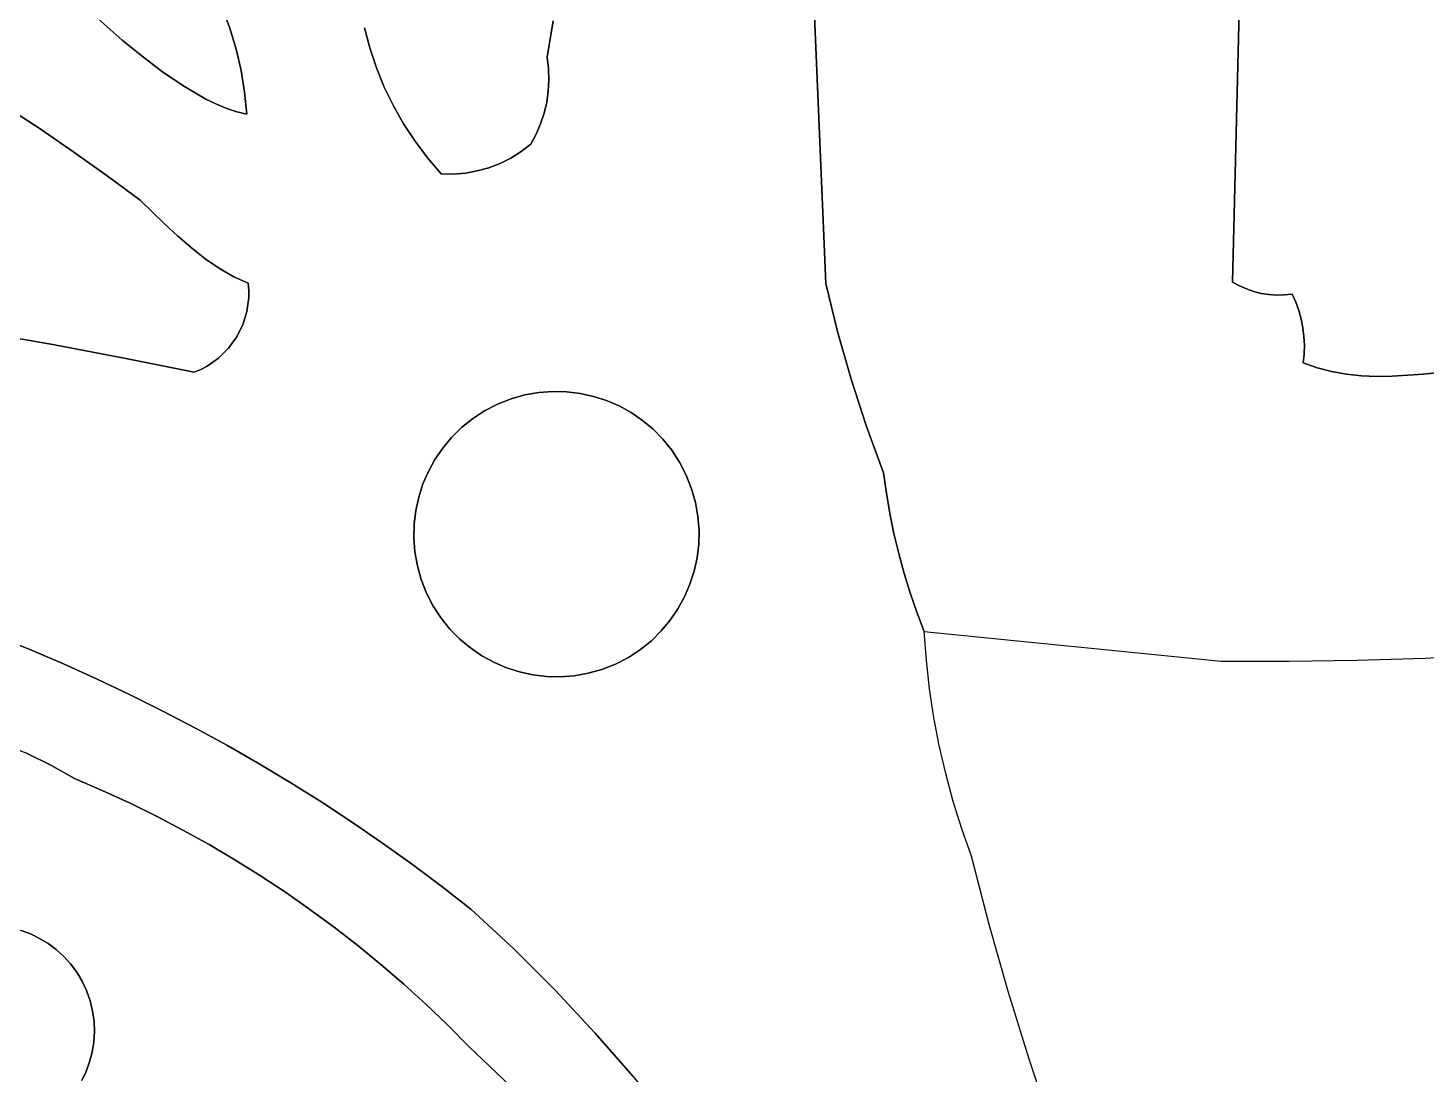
# Model space of a CAD drawing. Header units: inches. Extents: x 36.3 to 71.4, y 17.4 to 61.7.
# Drawn here: x 62.173 to 67.111, y 29.77 to 33.461 of the extents above; entities that cross this region are included whole.
import ezdxf

# ---------------------------------------------------------------- set-up
doc = ezdxf.new("R2010")
doc.units = ezdxf.units.IN
doc.layers.add('SURFACES_FOR_SKETCHUP', color=7, linetype='Continuous')

msp = doc.modelspace()

# ---------------------------------------------------------------- linework, layer by layer
at = {"layer": 'SURFACES_FOR_SKETCHUP'}
for points, invisible_edges in [([(66.4275, 32.5645), (66.4626, 33.9649), (64.9504, 33.5319)], 10), ([(66.4275, 32.5645), (67.0596, 33.83), (66.4626, 33.9649)], 3), ([(61.889, 33.8459), (61.8492, 33.338), (62.3859, 33.5263)], 3), ([(66.4275, 32.5645), (66.6382, 32.5218), (67.0596, 33.83)], 11), ([(67.1145, 33.8287), (67.0596, 33.83), (66.6382, 32.5218)], 10), ([(66.6382, 32.5218), (67.6214, 32.5601), (67.1145, 33.8287)], 11), ([(62.5062, 33.419), (62.7899, 33.6715), (62.4421, 33.4749)], 3), ([(62.7899, 33.6715), (62.5062, 33.419), (62.8268, 33.6032)], 3), ([(62.5062, 33.419), (62.5761, 33.3616), (62.8268, 33.6032)], 10), ([(62.8589, 33.5329), (62.8268, 33.6032), (62.5761, 33.3616)], 10), ([(62.5761, 33.3616), (62.65, 33.3058), (62.8589, 33.5329)], 10), ([(62.8862, 33.4606), (62.8589, 33.5329), (62.65, 33.3058)], 10), ([(62.8589, 33.5329), (62.8862, 33.4606), (63.3617, 33.4624)], 10), ([(64.9917, 32.5601), (64.9504, 33.5319), (63.9963, 33.1611)], 10), ([(64.0054, 33.1997), (63.9963, 33.1611), (64.9504, 33.5319)], 10), ([(64.0111, 33.239), (64.0054, 33.1997), (64.9504, 33.5319)], 10), ([(64.0133, 33.2786), (64.0111, 33.239), (64.9504, 33.5319)], 10), ([(64.0277, 33.4864), (64.0121, 33.3185), (64.9504, 33.5319)], 11), ([(64.0121, 33.3185), (64.0133, 33.2786), (64.9504, 33.5319)], 10), ([(64.9504, 33.5319), (64.9917, 32.5601), (66.4275, 32.5645)], 10), ([(61.9728, 33.2625), (62.3859, 33.5263), (61.8492, 33.338)], 3), ([(62.095, 33.1849), (62.3859, 33.5263), (61.9728, 33.2625)], 3), ([(62.3859, 33.5263), (62.095, 33.1849), (62.4421, 33.4749)], 3), ([(63.3806, 33.3909), (64.0277, 33.4864), (63.3617, 33.4624)], 3), ([(64.0277, 33.4864), (63.3806, 33.3909), (64.0074, 33.3584)], 3), ([(64.0277, 33.4864), (64.0074, 33.3584), (64.0121, 33.3185)], 8), ([(62.2159, 33.1051), (62.4421, 33.4749), (62.095, 33.1849)], 3), ([(62.4421, 33.4749), (62.2159, 33.1051), (62.5062, 33.419)], 3), ([(62.65, 33.3058), (62.7258, 33.2544), (62.8862, 33.4606)], 10), ([(62.8862, 33.4606), (62.7258, 33.2544), (62.9086, 33.3867)], 3), ([(62.8862, 33.4606), (62.9086, 33.3867), (63.3617, 33.4624)], 10), ([(62.9086, 33.3867), (62.9261, 33.3113), (63.3617, 33.4624)], 10), ([(63.3806, 33.3909), (63.3617, 33.4624), (62.9261, 33.3113)], 10), ([(62.3354, 33.0233), (62.5062, 33.419), (62.2159, 33.1051)], 3), ([(62.5062, 33.419), (62.3354, 33.0233), (62.5761, 33.3616)], 3), ([(62.9086, 33.3867), (62.7258, 33.2544), (62.9261, 33.3113)], 3), ([(62.9261, 33.3113), (62.9386, 33.2348), (63.3806, 33.3909)], 10), ([(63.404, 33.3211), (63.3806, 33.3909), (62.9386, 33.2348)], 10), ([(63.404, 33.3211), (64.0074, 33.3584), (63.3806, 33.3909)], 3), ([(62.5761, 33.3616), (62.3354, 33.0233), (62.65, 33.3058)], 3), ([(63.4318, 33.2531), (64.0074, 33.3584), (63.404, 33.3211)], 3), ([(63.4638, 33.187), (64.0074, 33.3584), (63.4318, 33.2531)], 3), ([(64.0074, 33.3584), (63.4638, 33.187), (64.0121, 33.3185)], 3), ([(62.4535, 32.9393), (62.65, 33.3058), (62.3354, 33.0233)], 3), ([(62.65, 33.3058), (62.4535, 32.9393), (62.7258, 33.2544)], 3), ([(62.8017, 33.2106), (62.9261, 33.3113), (62.7258, 33.2544)], 3), ([(62.8017, 33.2106), (62.8391, 33.1924), (62.9261, 33.3113)], 10), ([(62.9386, 33.2348), (62.9261, 33.3113), (62.8391, 33.1924)], 10), ([(62.9386, 33.2348), (62.9459, 33.1573), (63.404, 33.3211)], 10), ([(63.4318, 33.2531), (63.404, 33.3211), (62.9459, 33.1573)], 10), ([(63.5, 33.1231), (64.0121, 33.3185), (63.4638, 33.187)], 3), ([(64.0121, 33.3185), (63.5, 33.1231), (64.0133, 33.2786)], 3), ([(62.57, 32.8533), (62.7258, 33.2544), (62.4535, 32.9393)], 3), ([(62.7258, 33.2544), (62.57, 32.8533), (62.8017, 33.2106)], 3), ([(62.8391, 33.1924), (62.8757, 33.1772), (62.9386, 33.2348)], 10), ([(62.8757, 33.1772), (62.9114, 33.1654), (62.9386, 33.2348)], 10), ([(62.9459, 33.1573), (62.9386, 33.2348), (62.9114, 33.1654)], 2), ([(63.4638, 33.187), (63.4318, 33.2531), (62.9459, 33.1573)], 10), ([(64.0133, 33.2786), (63.5, 33.1231), (64.0111, 33.239)], 3), ([(64.0111, 33.239), (63.5, 33.1231), (64.0054, 33.1997)], 3), ([(62.095, 33.1849), (61.8753, 32.9825), (62.2159, 33.1051)], 3), ([(62.8017, 33.2106), (62.57, 32.8533), (62.8391, 33.1924)], 3), ([(62.57, 32.8533), (62.6557, 32.7706), (62.8391, 33.1924)], 10), ([(62.8757, 33.1772), (62.8391, 33.1924), (62.6557, 32.7706)], 10), ([(63.5, 33.1231), (63.4638, 33.187), (62.9459, 33.1573)], 10), ([(64.0054, 33.1997), (63.5, 33.1231), (63.9963, 33.1611)], 3), ([(62.9114, 33.1654), (62.8757, 33.1772), (62.6557, 32.7706)], 10), ([(62.6557, 32.7706), (62.7019, 32.7279), (62.9114, 33.1654)], 10), ([(62.9114, 33.1654), (62.7019, 32.7279), (62.9459, 33.1573)], 3), ([(62.7498, 32.6863), (62.9459, 33.1573), (62.7019, 32.7279)], 3), ([(62.7498, 32.6863), (62.799, 32.6473), (62.9459, 33.1573)], 10), ([(62.799, 32.6473), (62.8493, 32.6123), (62.9459, 33.1573)], 10), ([(62.8493, 32.6123), (62.9002, 32.5829), (62.9459, 33.1573)], 10), ([(62.9513, 32.5604), (62.9459, 33.1573), (62.9002, 32.5829)], 3), ([(63.5403, 33.0617), (63.5, 33.1231), (62.9459, 33.1573)], 10), ([(62.9459, 33.1573), (62.9513, 32.5604), (63.5403, 33.0617)], 11), ([(63.5403, 33.0617), (63.9963, 33.1611), (63.5, 33.1231)], 3), ([(63.9963, 33.1611), (63.5403, 33.0617), (63.8407, 32.9835)], 11), ([(63.8407, 32.9835), (63.8788, 33.0025), (63.9963, 33.1611)], 10), ([(63.9963, 33.1611), (63.8788, 33.0025), (63.9839, 33.1233)], 3), ([(63.9963, 33.1611), (63.9839, 33.1233), (64.9917, 32.5601)], 10), ([(62.2159, 33.1051), (61.8684, 32.8908), (62.3354, 33.0233)], 3), ([(61.8737, 32.9208), (61.8684, 32.8908), (62.2159, 33.1051)], 10), ([(61.8737, 32.9208), (62.2159, 33.1051), (61.876, 32.9515)], 3), ([(61.876, 32.9515), (62.2159, 33.1051), (61.8753, 32.9825)], 3), ([(63.8788, 33.0025), (63.9151, 33.0251), (63.9839, 33.1233)], 10), ([(63.9682, 33.0866), (63.9839, 33.1233), (63.9151, 33.0251)], 10), ([(63.9492, 33.0513), (63.9682, 33.0866), (63.9151, 33.0251)], 2), ([(63.9682, 33.0866), (63.9492, 33.0513), (64.9917, 32.5601)], 10), ([(63.9839, 33.1233), (63.9682, 33.0866), (64.9917, 32.5601)], 10), ([(63.5403, 33.0617), (62.9513, 32.5604), (63.5845, 33.0028)], 3), ([(63.5845, 33.0028), (63.7601, 32.9569), (63.5403, 33.0617)], 3), ([(63.801, 32.9683), (63.5403, 33.0617), (63.7601, 32.9569)], 3), ([(63.8407, 32.9835), (63.5403, 33.0617), (63.801, 32.9683)], 3), ([(63.9492, 33.0513), (63.9151, 33.0251), (64.1236, 32.1717)], 10), ([(64.1708, 32.1613), (64.2168, 32.1465), (63.9492, 33.0513)], 10), ([(64.1236, 32.1717), (64.1708, 32.1613), (63.9492, 33.0513)], 10), ([(64.2168, 32.1465), (64.9917, 32.5601), (63.9492, 33.0513)], 11), ([(61.8494, 32.8333), (62.0189, 32.3867), (62.3354, 33.0233)], 11), ([(61.8602, 32.8615), (61.8494, 32.8333), (62.3354, 33.0233)], 10), ([(61.8602, 32.8615), (62.3354, 33.0233), (61.8684, 32.8908)], 3), ([(62.4535, 32.9393), (62.3354, 33.0233), (62.0189, 32.3867)], 10), ([(63.5845, 33.0028), (62.9513, 32.5604), (63.6325, 32.9467)], 3), ([(63.6756, 32.946), (63.7182, 32.9494), (63.5845, 33.0028)], 10), ([(63.6325, 32.9467), (63.6756, 32.946), (63.5845, 33.0028)], 2), ([(63.7182, 32.9494), (63.7601, 32.9569), (63.5845, 33.0028)], 10), ([(63.8407, 32.9835), (64.0265, 32.1786), (63.8788, 33.0025)], 3), ([(63.9151, 33.0251), (63.8788, 33.0025), (64.0753, 32.1775)], 10), ([(64.0753, 32.1775), (63.8788, 33.0025), (64.0265, 32.1786)], 3), ([(64.0753, 32.1775), (64.1236, 32.1717), (63.9151, 33.0251)], 10), ([(62.2665, 32.3429), (62.4535, 32.9393), (62.0189, 32.3867)], 3), ([(62.4535, 32.9393), (62.2665, 32.3429), (62.57, 32.8533)], 3), ([(62.9533, 32.535), (63.6325, 32.9467), (62.9513, 32.5604)], 3), ([(62.953, 32.5098), (63.6325, 32.9467), (62.9533, 32.535)], 3), ([(62.953, 32.5098), (63.7434, 32.0823), (63.6325, 32.9467)], 11), ([(63.6325, 32.9467), (63.8316, 32.1336), (63.6756, 32.946)], 3), ([(63.8316, 32.1336), (63.6325, 32.9467), (63.7858, 32.1099)], 3), ([(63.7858, 32.1099), (63.6325, 32.9467), (63.7434, 32.0823)], 3), ([(63.6756, 32.946), (63.8796, 32.1525), (63.7182, 32.9494)], 3), ([(63.8796, 32.1525), (63.6756, 32.946), (63.8316, 32.1336)], 3), ([(63.7182, 32.9494), (63.9283, 32.1662), (63.7601, 32.9569)], 3), ([(63.9283, 32.1662), (63.7182, 32.9494), (63.8796, 32.1525)], 3), ([(63.7601, 32.9569), (63.9773, 32.1749), (63.801, 32.9683)], 3), ([(63.9773, 32.1749), (63.7601, 32.9569), (63.9283, 32.1662)], 3), ([(63.801, 32.9683), (63.9773, 32.1749), (63.8407, 32.9835)], 3), ([(64.0265, 32.1786), (63.8407, 32.9835), (63.9773, 32.1749)], 3), ([(62.6557, 32.7706), (62.57, 32.8533), (62.2665, 32.3429)], 10), ([(62.2665, 32.3429), (62.5135, 32.2962), (62.6557, 32.7706)], 10), ([(62.7019, 32.7279), (62.6557, 32.7706), (62.5135, 32.2962)], 10), ([(62.7019, 32.7279), (62.5135, 32.2962), (62.7498, 32.6863)], 3), ([(62.7498, 32.6863), (62.5135, 32.2962), (62.799, 32.6473)], 3), ([(62.7599, 32.2464), (62.799, 32.6473), (62.5135, 32.2962)], 3), ([(62.7834, 32.2564), (62.799, 32.6473), (62.7599, 32.2464)], 3), ([(62.7834, 32.2564), (62.8057, 32.2681), (62.799, 32.6473)], 10), ([(62.8493, 32.6123), (62.799, 32.6473), (62.8057, 32.2681)], 10), ([(62.8464, 32.2966), (62.8493, 32.6123), (62.8057, 32.2681)], 3), ([(62.8813, 32.3309), (62.8493, 32.6123), (62.8464, 32.2966)], 3), ([(62.9099, 32.3703), (62.9318, 32.4138), (62.8493, 32.6123)], 10), ([(62.8493, 32.6123), (62.9318, 32.4138), (62.9002, 32.5829)], 3), ([(62.9099, 32.3703), (62.8493, 32.6123), (62.8813, 32.3309)], 3), ([(62.9533, 32.535), (62.9513, 32.5604), (62.9002, 32.5829)], 8), ([(62.9464, 32.4606), (62.953, 32.5098), (62.9002, 32.5829)], 10), ([(62.9533, 32.535), (62.9002, 32.5829), (62.953, 32.5098)], 3), ([(62.9318, 32.4138), (62.9464, 32.4606), (62.9002, 32.5829)], 10), ([(64.2168, 32.1465), (64.2612, 32.1274), (64.9917, 32.5601)], 10), ([(64.2612, 32.1274), (64.3036, 32.1041), (64.9917, 32.5601)], 10), ([(64.3036, 32.1041), (64.3438, 32.0767), (64.9917, 32.5601)], 10), ([(65.0326, 32.3899), (64.9917, 32.5601), (64.3438, 32.0767)], 10), ([(65.0326, 32.3899), (66.4275, 32.5645), (64.9917, 32.5601)], 3), ([(65.0802, 32.2216), (66.4275, 32.5645), (65.0326, 32.3899)], 3), ([(65.1344, 32.0552), (66.4275, 32.5645), (65.0802, 32.2216)], 3), ([(65.1951, 31.8911), (66.4275, 32.5645), (65.1344, 32.0552)], 3), ([(65.1951, 31.8911), (65.2049, 31.8192), (66.4275, 32.5645)], 10), ([(66.4275, 32.5645), (65.2049, 31.8192), (66.6774, 32.2795)], 11), ([(66.4517, 32.5513), (66.4275, 32.5645), (66.6774, 32.2795)], 10), ([(66.4275, 32.5645), (66.4517, 32.5513), (66.5027, 32.5315)], 10), ([(66.5292, 32.5249), (66.4275, 32.5645), (66.5027, 32.5315)], 3), ([(66.4275, 32.5645), (66.5292, 32.5249), (66.6382, 32.5218)], 11), ([(66.4768, 32.5403), (66.4517, 32.5513), (66.6774, 32.2795)], 10), ([(66.4768, 32.5403), (66.5027, 32.5315), (66.4517, 32.5513)], 2), ([(66.5027, 32.5315), (66.4768, 32.5403), (66.6774, 32.2795)], 10), ([(67.6214, 32.5601), (66.6382, 32.5218), (67.2132, 32.2513)], 11), ([(62.9464, 32.4606), (63.7046, 32.0511), (62.953, 32.5098)], 3), ([(63.7434, 32.0823), (62.953, 32.5098), (63.7046, 32.0511)], 3), ([(66.6774, 32.2795), (66.6805, 32.3106), (66.5027, 32.5315)], 10), ([(66.5292, 32.5249), (66.5027, 32.5315), (66.6805, 32.3106)], 10), ([(66.6797, 32.3728), (66.5292, 32.5249), (66.6812, 32.3418)], 3), ([(66.6805, 32.3106), (66.6812, 32.3418), (66.5292, 32.5249)], 10), ([(66.5292, 32.5249), (66.6797, 32.3728), (66.5561, 32.5207)], 3), ([(66.5292, 32.5249), (66.5561, 32.5207), (66.6382, 32.5218)], 10), ([(66.6382, 32.5218), (66.5561, 32.5207), (66.6108, 32.5191)], 3), ([(66.5561, 32.5207), (66.6698, 32.434), (66.5834, 32.5187)], 3), ([(66.6759, 32.4036), (66.5561, 32.5207), (66.6797, 32.3728)], 3), ([(66.6698, 32.434), (66.5561, 32.5207), (66.6759, 32.4036)], 3), ([(66.5834, 32.5187), (66.6108, 32.5191), (66.5561, 32.5207)], 2), ([(66.5834, 32.5187), (66.6615, 32.4639), (66.6108, 32.5191)], 3), ([(66.6615, 32.4639), (66.5834, 32.5187), (66.6698, 32.434)], 3), ([(66.6509, 32.4933), (66.6382, 32.5218), (66.6108, 32.5191)], 8), ([(66.6509, 32.4933), (66.6108, 32.5191), (66.6615, 32.4639)], 3), ([(67.2132, 32.2513), (66.6382, 32.5218), (67.1019, 32.2393)], 3), ([(66.6509, 32.4933), (67.1019, 32.2393), (66.6382, 32.5218)], 3), ([(66.6615, 32.4639), (66.9913, 32.2324), (66.6509, 32.4933)], 3), ([(67.1019, 32.2393), (66.6509, 32.4933), (66.9913, 32.2324)], 3), ([(62.9318, 32.4138), (63.6695, 32.0165), (62.9464, 32.4606)], 3), ([(63.7046, 32.0511), (62.9464, 32.4606), (63.6695, 32.0165)], 3), ([(66.6698, 32.434), (66.9367, 32.232), (66.6615, 32.4639)], 3), ([(66.9913, 32.2324), (66.6615, 32.4639), (66.9367, 32.232)], 3), ([(62.9099, 32.3703), (63.6382, 31.979), (62.9318, 32.4138)], 3), ([(63.6695, 32.0165), (62.9318, 32.4138), (63.6382, 31.979)], 3), ([(66.9367, 32.232), (66.6698, 32.434), (66.8827, 32.2343)], 3), ([(66.6759, 32.4036), (66.8827, 32.2343), (66.6698, 32.434)], 3), ([(66.6797, 32.3728), (66.8296, 32.2397), (66.6759, 32.4036)], 3), ([(66.8827, 32.2343), (66.6759, 32.4036), (66.8296, 32.2397)], 3), ([(62.2665, 32.3429), (62.0189, 32.3867), (61.9382, 31.3619)], 10), ([(61.9382, 31.3619), (62.0595, 31.3159), (62.2665, 32.3429)], 10), ([(62.5135, 32.2962), (62.2665, 32.3429), (62.0595, 31.3159)], 10), ([(62.8813, 32.3309), (63.5875, 31.8965), (62.9099, 32.3703)], 3), ([(63.6108, 31.9389), (62.9099, 32.3703), (63.5875, 31.8965)], 3), ([(63.6382, 31.979), (62.9099, 32.3703), (63.6108, 31.9389)], 3), ([(64.3813, 32.0454), (65.0326, 32.3899), (64.3438, 32.0767)], 3), ([(64.4158, 32.0103), (65.0326, 32.3899), (64.3813, 32.0454)], 3), ([(64.4471, 31.9714), (65.0326, 32.3899), (64.4158, 32.0103)], 3), ([(65.0326, 32.3899), (64.4471, 31.9714), (65.0802, 32.2216)], 3), ([(66.6812, 32.3418), (66.7776, 32.2488), (66.6797, 32.3728)], 3), ([(66.8296, 32.2397), (66.6797, 32.3728), (66.7776, 32.2488)], 3), ([(62.0595, 31.3159), (62.1798, 31.2675), (62.5135, 32.2962)], 10), ([(62.1798, 31.2675), (62.299, 31.2168), (62.5135, 32.2962)], 10), ([(62.7599, 32.2464), (62.5135, 32.2962), (62.299, 31.2168)], 10), ([(62.8057, 32.2681), (63.5536, 31.8061), (62.8464, 32.2966)], 3), ([(62.8464, 32.2966), (63.5684, 31.8521), (62.8813, 32.3309)], 3), ([(63.5684, 31.8521), (62.8464, 32.2966), (63.5536, 31.8061)], 3), ([(63.5875, 31.8965), (62.8813, 32.3309), (63.5684, 31.8521)], 3), ([(66.6805, 32.3106), (66.6774, 32.2795), (66.7268, 32.2619)], 8), ([(66.6812, 32.3418), (66.6805, 32.3106), (66.7268, 32.2619)], 10), ([(66.7268, 32.2619), (66.7776, 32.2488), (66.6812, 32.3418)], 10), ([(62.299, 31.2168), (62.4172, 31.1638), (62.7599, 32.2464)], 10), ([(62.4172, 31.1638), (62.5342, 31.1084), (62.7599, 32.2464)], 10), ([(62.5342, 31.1084), (62.6501, 31.0508), (62.7599, 32.2464)], 10), ([(63.5363, 31.6617), (62.7599, 32.2464), (62.6501, 31.0508)], 11), ([(62.7599, 32.2464), (63.5374, 31.7106), (62.7834, 32.2564)], 3), ([(63.5374, 31.7106), (62.7599, 32.2464), (63.5363, 31.6617)], 3), ([(62.7834, 32.2564), (63.5432, 31.7588), (62.8057, 32.2681)], 3), ([(63.5432, 31.7588), (62.7834, 32.2564), (63.5374, 31.7106)], 3), ([(63.5536, 31.8061), (62.8057, 32.2681), (63.5432, 31.7588)], 3), ([(65.2171, 31.7478), (66.6774, 32.2795), (65.2049, 31.8192)], 3), ([(66.387, 31.2269), (66.6774, 32.2795), (65.2171, 31.7478)], 11), ([(66.6273, 31.2266), (66.6774, 32.2795), (66.387, 31.2269)], 3), ([(66.6774, 32.2795), (66.6273, 31.2266), (66.7268, 32.2619)], 3), ([(66.7268, 32.2619), (66.6273, 31.2266), (66.7776, 32.2488)], 3), ([(66.7776, 32.2488), (66.6273, 31.2266), (66.8296, 32.2397)], 3), ([(67.2132, 32.2513), (67.1019, 32.2393), (67.3462, 31.2511)], 10), ([(64.4747, 31.9291), (65.0802, 32.2216), (64.4471, 31.9714)], 3), ([(64.4984, 31.8833), (65.0802, 32.2216), (64.4747, 31.9291)], 3), ([(65.0802, 32.2216), (64.4984, 31.8833), (65.1344, 32.0552)], 3), ([(66.8676, 31.2298), (66.8296, 32.2397), (66.6273, 31.2266)], 3), ([(66.8296, 32.2397), (66.8676, 31.2298), (66.8827, 32.2343)], 3), ([(66.8827, 32.2343), (66.8676, 31.2298), (66.9367, 32.232)], 3), ([(66.9367, 32.232), (66.8676, 31.2298), (66.9913, 32.2324)], 3), ([(67.1074, 31.2375), (66.9913, 32.2324), (66.8676, 31.2298)], 3), ([(67.1019, 32.2393), (66.9913, 32.2324), (67.1074, 31.2375)], 10), ([(67.1074, 31.2375), (67.3462, 31.2511), (67.1019, 32.2393)], 10), ([(63.8316, 32.1336), (63.5684, 31.8521), (64.2168, 32.1465)], 11), ([(64.2168, 32.1465), (63.5684, 31.8521), (63.8628, 31.2036)], 11), ([(64.2168, 32.1465), (64.1708, 32.1613), (63.8316, 32.1336)], 10), ([(63.8796, 32.1525), (63.8316, 32.1336), (64.1708, 32.1613)], 10), ([(64.5113, 31.498), (64.2168, 32.1465), (63.8628, 31.2036)], 11), ([(64.1236, 32.1717), (64.0753, 32.1775), (63.8796, 32.1525)], 10), ([(63.8796, 32.1525), (64.0753, 32.1775), (63.9283, 32.1662)], 3), ([(64.1708, 32.1613), (64.1236, 32.1717), (63.8796, 32.1525)], 10), ([(64.0265, 32.1786), (63.9283, 32.1662), (64.0753, 32.1775)], 3), ([(64.0265, 32.1786), (63.9773, 32.1749), (63.9283, 32.1662)], 8), ([(64.2168, 32.1465), (64.4984, 31.8833), (64.2612, 32.1274)], 3), ([(64.4984, 31.8833), (64.2168, 32.1465), (64.5113, 31.498)], 11), ([(63.5684, 31.8521), (63.8316, 32.1336), (63.5875, 31.8965)], 3), ([(63.8316, 32.1336), (63.7858, 32.1099), (63.5875, 31.8965)], 10), ([(63.5875, 31.8965), (63.7858, 32.1099), (63.6108, 31.9389)], 3), ([(63.6108, 31.9389), (63.7858, 32.1099), (63.6382, 31.979)], 3), ([(63.7858, 32.1099), (63.7434, 32.0823), (63.6382, 31.979)], 10), ([(64.4984, 31.8833), (64.4747, 31.9291), (64.2612, 32.1274)], 10), ([(64.2612, 32.1274), (64.4747, 31.9291), (64.3036, 32.1041)], 3), ([(64.3036, 32.1041), (64.4747, 31.9291), (64.3438, 32.0767)], 3), ([(63.6695, 32.0165), (63.6382, 31.979), (63.7434, 32.0823)], 10), ([(63.7434, 32.0823), (63.7046, 32.0511), (63.6695, 32.0165)], 8), ([(64.3813, 32.0454), (64.3438, 32.0767), (64.4471, 31.9714)], 10), ([(64.4747, 31.9291), (64.4471, 31.9714), (64.3438, 32.0767)], 10), ([(64.5173, 31.8353), (65.1344, 32.0552), (64.4984, 31.8833)], 3), ([(64.531, 31.7866), (65.1344, 32.0552), (64.5173, 31.8353)], 3), ([(65.1344, 32.0552), (64.531, 31.7866), (65.1951, 31.8911)], 3), ([(64.4471, 31.9714), (64.4158, 32.0103), (64.3813, 32.0454)], 8), ([(63.5684, 31.8521), (63.5536, 31.8061), (63.5813, 31.4669)], 10), ([(63.5813, 31.4669), (63.8628, 31.2036), (63.5684, 31.8521)], 11), ([(64.5113, 31.498), (64.5261, 31.544), (64.4984, 31.8833)], 10), ([(64.5173, 31.8353), (64.4984, 31.8833), (64.5261, 31.544)], 10), ([(64.5397, 31.7375), (65.1951, 31.8911), (64.531, 31.7866)], 3), ([(65.1951, 31.8911), (64.5397, 31.7375), (65.2049, 31.8192)], 3), ([(63.5536, 31.8061), (63.5432, 31.7588), (63.5624, 31.5148)], 10), ([(63.5624, 31.5148), (63.5813, 31.4669), (63.5536, 31.8061)], 10), ([(64.5365, 31.5913), (64.5423, 31.6396), (64.5173, 31.8353)], 10), ([(64.5173, 31.8353), (64.5423, 31.6396), (64.531, 31.7866)], 3), ([(64.5261, 31.544), (64.5365, 31.5913), (64.5173, 31.8353)], 10), ([(64.5434, 31.6884), (65.2049, 31.8192), (64.5397, 31.7375)], 3), ([(65.2049, 31.8192), (64.5434, 31.6884), (65.2171, 31.7478)], 3), ([(63.5432, 31.7588), (63.5374, 31.7106), (63.5624, 31.5148)], 10), ([(64.5434, 31.6884), (64.531, 31.7866), (64.5423, 31.6396)], 3), ([(64.5434, 31.6884), (64.5397, 31.7375), (64.531, 31.7866)], 8), ([(63.5363, 31.6617), (63.5486, 31.5635), (63.5374, 31.7106)], 3), ([(63.5624, 31.5148), (63.5374, 31.7106), (63.5486, 31.5635)], 3), ([(65.2171, 31.7478), (64.5423, 31.6396), (65.2317, 31.6769)], 3), ([(64.5423, 31.6396), (65.2171, 31.7478), (64.5434, 31.6884)], 3), ([(65.2317, 31.6769), (66.387, 31.2269), (65.2171, 31.7478)], 3), ([(63.5363, 31.6617), (62.6501, 31.0508), (63.54, 31.6126)], 3), ([(63.5363, 31.6617), (63.54, 31.6126), (63.5486, 31.5635)], 8), ([(64.5365, 31.5913), (65.2317, 31.6769), (64.5423, 31.6396)], 3), ([(65.2317, 31.6769), (64.5365, 31.5913), (65.2485, 31.6065)], 3), ([(65.2485, 31.6065), (66.387, 31.2269), (65.2317, 31.6769)], 3), ([(62.7647, 30.9908), (63.54, 31.6126), (62.6501, 31.0508)], 3), ([(63.54, 31.6126), (62.7647, 30.9908), (63.5486, 31.5635)], 3), ([(64.5365, 31.5913), (64.5261, 31.544), (65.2485, 31.6065)], 10), ([(65.2677, 31.5367), (65.2485, 31.6065), (64.5261, 31.544)], 10), ([(65.2677, 31.5367), (66.387, 31.2269), (65.2485, 31.6065)], 3), ([(62.8782, 30.9286), (63.5486, 31.5635), (62.7647, 30.9908)], 3), ([(63.5486, 31.5635), (62.8782, 30.9286), (63.5624, 31.5148)], 3), ([(63.5624, 31.5148), (62.8782, 30.9286), (63.5813, 31.4669)], 3), ([(64.5261, 31.544), (64.5113, 31.498), (65.2677, 31.5367)], 10), ([(65.2892, 31.4676), (65.2677, 31.5367), (64.5113, 31.498)], 10), ([(65.2892, 31.4676), (66.387, 31.2269), (65.2677, 31.5367)], 3), ([(62.9904, 30.8641), (63.5813, 31.4669), (62.8782, 30.9286)], 3), ([(63.5813, 31.4669), (62.9904, 30.8641), (63.6049, 31.4211)], 3), ([(63.5813, 31.4669), (63.6049, 31.4211), (63.8184, 31.2227)], 10), ([(63.8628, 31.2036), (63.5813, 31.4669), (63.8184, 31.2227)], 3), ([(64.248, 31.2165), (64.5113, 31.498), (63.8628, 31.2036)], 11), ([(64.5113, 31.498), (64.248, 31.2165), (64.4922, 31.4537)], 3), ([(64.248, 31.2165), (64.2938, 31.2402), (64.4922, 31.4537)], 10), ([(64.4922, 31.4537), (64.2938, 31.2402), (64.4688, 31.4112)], 3), ([(64.4922, 31.4537), (64.4688, 31.4112), (65.3463, 31.23)], 10), ([(64.5113, 31.498), (64.4922, 31.4537), (65.2892, 31.4676)], 10), ([(65.313, 31.3991), (65.2892, 31.4676), (64.4922, 31.4537)], 10), ([(65.3463, 31.23), (65.313, 31.3991), (64.4922, 31.4537)], 11), ([(65.2892, 31.4676), (65.313, 31.3991), (66.387, 31.2269)], 10), ([(63.1013, 30.7975), (63.6049, 31.4211), (62.9904, 30.8641)], 3), ([(63.6049, 31.4211), (63.1013, 30.7975), (63.6326, 31.3787)], 3), ([(63.776, 31.246), (63.6049, 31.4211), (63.7359, 31.2734)], 3), ([(63.8184, 31.2227), (63.6049, 31.4211), (63.776, 31.246)], 3), ([(63.6049, 31.4211), (63.6326, 31.3787), (63.7359, 31.2734)], 10), ([(64.4688, 31.4112), (64.2938, 31.2402), (64.4415, 31.3711)], 3), ([(64.4688, 31.4112), (64.4415, 31.3711), (65.3575, 31.1289)], 10), ([(65.3575, 31.1289), (65.3463, 31.23), (64.4688, 31.4112)], 10), ([(63.6326, 31.3787), (63.1013, 30.7975), (63.6638, 31.3399)], 3), ([(63.6984, 31.3047), (63.7359, 31.2734), (63.6326, 31.3787)], 10), ([(63.6326, 31.3787), (63.6638, 31.3399), (63.6984, 31.3047)], 8), ([(64.2938, 31.2402), (64.3362, 31.2678), (64.4415, 31.3711)], 10), ([(64.4101, 31.3336), (64.4415, 31.3711), (64.3362, 31.2678)], 10), ([(64.4415, 31.3711), (64.4101, 31.3336), (65.3575, 31.1289)], 10), ([(65.3463, 31.23), (65.339, 31.3315), (65.313, 31.3991)], 8), ([(65.339, 31.3315), (66.387, 31.2269), (65.313, 31.3991)], 2), ([(62.0595, 31.3159), (61.9902, 30.9711), (62.1798, 31.2675)], 3), ([(63.2108, 30.7286), (63.6638, 31.3399), (63.1013, 30.7975)], 3), ([(63.6638, 31.3399), (63.2108, 30.7286), (63.6984, 31.3047)], 3), ([(64.3362, 31.2678), (64.375, 31.299), (64.4101, 31.3336)], 8), ([(64.4101, 31.3336), (64.375, 31.299), (65.3726, 31.0285)], 10), ([(65.3726, 31.0285), (65.3575, 31.1289), (64.4101, 31.3336)], 10), ([(62.0799, 30.9388), (62.1798, 31.2675), (61.9902, 30.9711)], 3), ([(62.1798, 31.2675), (62.0799, 30.9388), (62.299, 31.2168)], 3), ([(63.3191, 30.6575), (63.6984, 31.3047), (63.2108, 30.7286)], 3), ([(63.6984, 31.3047), (63.3191, 30.6575), (63.7359, 31.2734)], 3), ([(63.7359, 31.2734), (63.3191, 30.6575), (63.776, 31.246)], 3), ([(64.3362, 31.2678), (64.2938, 31.2402), (65.4145, 30.8299)], 10), ([(64.375, 31.299), (64.3362, 31.2678), (65.3916, 30.9288)], 10), ([(65.4145, 30.8299), (65.3916, 30.9288), (64.3362, 31.2678)], 10), ([(65.3916, 30.9288), (65.3726, 31.0285), (64.375, 31.299)], 10), ([(62.1678, 30.9015), (62.299, 31.2168), (62.0799, 30.9388)], 3), ([(62.2537, 30.8595), (62.299, 31.2168), (62.1678, 30.9015)], 3), ([(62.299, 31.2168), (62.2537, 30.8595), (62.4172, 31.1638)], 3), ([(63.4259, 30.5843), (63.776, 31.246), (63.3191, 30.6575)], 3), ([(63.776, 31.246), (63.4259, 30.5843), (63.8184, 31.2227)], 3), ([(63.8184, 31.2227), (63.4259, 30.5843), (63.8628, 31.2036)], 3), ([(63.8628, 31.2036), (63.9088, 31.1888), (64.248, 31.2165)], 10), ([(64.2001, 31.1976), (64.248, 31.2165), (63.9088, 31.1888)], 10), ([(64.248, 31.2165), (64.035, 30.0657), (64.2938, 31.2402)], 3), ([(64.2938, 31.2402), (64.035, 30.0657), (65.4412, 30.7319)], 11), ([(64.2001, 31.1976), (64.035, 30.0657), (64.248, 31.2165)], 3), ([(65.4412, 30.7319), (65.4145, 30.8299), (64.2938, 31.2402)], 10), ([(62.2537, 30.8595), (62.3373, 30.8127), (62.4172, 31.1638)], 10), ([(62.5342, 31.1084), (62.4172, 31.1638), (62.3373, 30.8127)], 10), ([(63.5313, 30.5089), (63.8628, 31.2036), (63.4259, 30.5843)], 3), ([(63.8628, 31.2036), (63.5313, 30.5089), (63.9088, 31.1888)], 3), ([(63.6352, 30.4314), (63.9088, 31.1888), (63.5313, 30.5089)], 3), ([(63.9088, 31.1888), (63.6352, 30.4314), (63.9561, 31.1784)], 3), ([(63.9561, 31.1784), (63.6352, 30.4314), (64.0043, 31.1726)], 3), ([(63.7376, 30.3518), (64.0043, 31.1726), (63.6352, 30.4314)], 3), ([(64.0532, 31.1715), (63.7376, 30.3518), (64.1023, 31.1752)], 3), ([(63.889, 30.2112), (64.1023, 31.1752), (63.7376, 30.3518)], 3), ([(64.0043, 31.1726), (63.7376, 30.3518), (64.0532, 31.1715)], 3), ([(64.1514, 31.1839), (63.889, 30.2112), (64.2001, 31.1976)], 3), ([(64.035, 30.0657), (64.2001, 31.1976), (63.889, 30.2112)], 3), ([(64.1023, 31.1752), (63.889, 30.2112), (64.1514, 31.1839)], 3), ([(63.9088, 31.1888), (63.9561, 31.1784), (64.2001, 31.1976)], 10), ([(63.9561, 31.1784), (64.0043, 31.1726), (64.2001, 31.1976)], 10), ([(64.2001, 31.1976), (64.0043, 31.1726), (64.1514, 31.1839)], 3), ([(64.0532, 31.1715), (64.1514, 31.1839), (64.0043, 31.1726)], 3), ([(64.0532, 31.1715), (64.1023, 31.1752), (64.1514, 31.1839)], 8), ([(62.435, 30.7708), (62.5342, 31.1084), (62.3373, 30.8127)], 3), ([(62.5342, 31.1084), (62.435, 30.7708), (62.6501, 31.0508)], 3), ([(62.5314, 30.7265), (62.6501, 31.0508), (62.435, 30.7708)], 3), ([(62.6501, 31.0508), (62.5314, 30.7265), (62.7647, 30.9908)], 3), ([(62.6267, 30.6798), (62.7647, 30.9908), (62.5314, 30.7265)], 3), ([(62.7647, 30.9908), (62.6267, 30.6798), (62.8782, 30.9286)], 3), ([(62.7206, 30.6307), (62.8782, 30.9286), (62.6267, 30.6798)], 3), ([(62.8131, 30.5793), (62.8782, 30.9286), (62.7206, 30.6307)], 3), ([(62.8782, 30.9286), (62.8131, 30.5793), (62.9904, 30.8641)], 3), ([(62.1678, 30.9015), (62.0432, 30.2933), (62.2537, 30.8595)], 3), ([(62.9043, 30.5256), (62.9904, 30.8641), (62.8131, 30.5793)], 3), ([(62.9904, 30.8641), (62.9043, 30.5256), (63.1013, 30.7975)], 3), ([(62.0793, 30.2911), (62.2537, 30.8595), (62.0432, 30.2933)], 3), ([(62.1148, 30.2853), (62.2537, 30.8595), (62.0793, 30.2911)], 3), ([(62.2537, 30.8595), (62.1148, 30.2853), (62.3373, 30.8127)], 3), ([(62.1493, 30.2762), (62.3373, 30.8127), (62.1148, 30.2853)], 3), ([(62.1826, 30.2639), (62.3373, 30.8127), (62.1493, 30.2762)], 3), ([(62.3373, 30.8127), (62.1826, 30.2639), (62.435, 30.7708)], 3), ([(62.2146, 30.2484), (62.435, 30.7708), (62.1826, 30.2639)], 3), ([(62.435, 30.7708), (62.2146, 30.2484), (62.5314, 30.7265)], 3), ([(62.9941, 30.4696), (63.1013, 30.7975), (62.9043, 30.5256)], 3), ([(63.1013, 30.7975), (62.9941, 30.4696), (63.2108, 30.7286)], 3), ([(62.2449, 30.23), (62.5314, 30.7265), (62.2146, 30.2484)], 3), ([(62.2734, 30.2088), (62.5314, 30.7265), (62.2449, 30.23)], 3), ([(62.5314, 30.7265), (62.2734, 30.2088), (62.6267, 30.6798)], 3), ([(63.0824, 30.4113), (63.2108, 30.7286), (62.9941, 30.4696)], 3), ([(63.2108, 30.7286), (63.0824, 30.4113), (63.3191, 30.6575)], 3), ([(64.1754, 29.9154), (65.4412, 30.7319), (64.035, 30.0657)], 3), ([(65.4412, 30.7319), (64.1754, 29.9154), (65.4717, 30.6349)], 3), ([(62.2998, 30.1848), (62.6267, 30.6798), (62.2734, 30.2088)], 3), ([(62.7206, 30.6307), (62.6267, 30.6798), (62.2998, 30.1848)], 10), ([(62.2998, 30.1848), (62.3239, 30.1582), (62.7206, 30.6307)], 10), ([(62.3239, 30.1582), (62.3455, 30.1292), (62.7206, 30.6307)], 10), ([(62.8131, 30.5793), (62.7206, 30.6307), (62.3455, 30.1292)], 10), ([(63.1692, 30.3508), (63.3191, 30.6575), (63.0824, 30.4113)], 3), ([(63.3191, 30.6575), (63.1692, 30.3508), (63.4259, 30.5843)], 3), ([(65.4717, 30.6349), (64.1754, 29.9154), (65.506, 30.5391)], 3), ([(62.3455, 30.1292), (62.3643, 30.0978), (62.8131, 30.5793)], 10), ([(62.9043, 30.5256), (62.8131, 30.5793), (62.3643, 30.0978)], 10), ([(63.2544, 30.2881), (63.4259, 30.5843), (63.1692, 30.3508)], 3), ([(63.5313, 30.5089), (63.4259, 30.5843), (63.2544, 30.2881)], 10), ([(62.3643, 30.0978), (62.3801, 30.0642), (62.9043, 30.5256)], 10), ([(62.9941, 30.4696), (62.9043, 30.5256), (62.3801, 30.0642)], 10), ([(64.3102, 29.7604), (65.506, 30.5391), (64.1754, 29.9154)], 3), ([(65.506, 30.5391), (64.3102, 29.7604), (65.568, 30.2972)], 3), ([(62.3801, 30.0642), (62.3927, 30.0284), (62.9941, 30.4696)], 10), ([(62.3927, 30.0284), (62.4016, 29.9916), (62.9941, 30.4696)], 10), ([(63.0824, 30.4113), (62.9941, 30.4696), (62.4016, 29.9916)], 10), ([(63.2544, 30.2881), (63.338, 30.2232), (63.5313, 30.5089)], 10), ([(63.6352, 30.4314), (63.5313, 30.5089), (63.338, 30.2232)], 10), ([(63.6352, 30.4314), (63.338, 30.2232), (63.42, 30.1561)], 9), ([(63.6352, 30.4314), (63.42, 30.1561), (63.5003, 30.087)], 9), ([(63.6352, 30.4314), (63.5003, 30.087), (63.7376, 30.3518)], 3), ([(62.4016, 29.9916), (62.4066, 29.9548), (63.0824, 30.4113)], 10), ([(63.1692, 30.3508), (63.0824, 30.4113), (62.4066, 29.9548)], 10), ([(62.4066, 29.9548), (62.408, 29.9183), (63.1692, 30.3508)], 10), ([(63.1692, 30.3508), (62.408, 29.9183), (63.2544, 30.2881)], 3), ([(63.5789, 30.0158), (63.7376, 30.3518), (63.5003, 30.087)], 3), ([(63.7376, 30.3518), (63.5789, 30.0158), (63.889, 30.2112)], 3), ([(61.933, 30.2781), (61.713, 30.0999), (62.2146, 30.2484)], 11), ([(61.9698, 30.287), (61.933, 30.2781), (62.1826, 30.2639)], 10), ([(62.2146, 30.2484), (62.1826, 30.2639), (61.933, 30.2781)], 10), ([(62.1826, 30.2639), (62.1493, 30.2762), (61.9698, 30.287)], 10), ([(63.2544, 30.2881), (62.4057, 29.8821), (63.338, 30.2232)], 3), ([(62.4057, 29.8821), (63.2544, 30.2881), (62.408, 29.9183)], 3), ([(64.4393, 29.601), (65.568, 30.2972), (64.3102, 29.7604)], 3), ([(65.568, 30.2972), (64.4393, 29.601), (65.636, 30.0569)], 3), ([(61.713, 30.0999), (61.8615, 29.5984), (62.2146, 30.2484)], 11), ([(62.3927, 30.0284), (62.2146, 30.2484), (61.8615, 29.5984)], 11), ([(62.2146, 30.2484), (62.3927, 30.0284), (62.2449, 30.23)], 3), ([(62.3927, 30.0284), (62.3801, 30.0642), (62.2449, 30.23)], 10), ([(62.2449, 30.23), (62.3801, 30.0642), (62.2734, 30.2088)], 3), ([(62.3999, 29.8467), (63.338, 30.2232), (62.4057, 29.8821)], 3), ([(63.338, 30.2232), (62.3999, 29.8467), (63.42, 30.1561)], 3), ([(62.2734, 30.2088), (62.3801, 30.0642), (62.2998, 30.1848)], 3), ([(62.3239, 30.1582), (62.2998, 30.1848), (62.3643, 30.0978)], 10), ([(62.3801, 30.0642), (62.3643, 30.0978), (62.2998, 30.1848)], 10), ([(63.6557, 29.9425), (63.889, 30.2112), (63.5789, 30.0158)], 3), ([(63.7307, 29.8672), (63.889, 30.2112), (63.6557, 29.9425)], 3), ([(63.889, 30.2112), (63.7307, 29.8672), (64.035, 30.0657)], 3), ([(62.3643, 30.0978), (62.3455, 30.1292), (62.3239, 30.1582)], 8), ([(63.42, 30.1561), (62.3908, 29.8122), (63.5003, 30.087)], 3), ([(62.3908, 29.8122), (63.42, 30.1561), (62.3999, 29.8467)], 3), ([(62.3908, 29.8122), (63.1691, 28.9336), (63.5003, 30.087)], 11), ([(63.5789, 30.0158), (63.5003, 30.087), (63.1691, 28.9336)], 10), ([(62.1431, 29.5688), (62.3927, 30.0284), (61.8615, 29.5984)], 11), ([(62.1431, 29.5688), (62.3631, 29.7469), (62.3927, 30.0284)], 11), ([(62.3631, 29.7469), (62.3785, 29.7789), (62.3927, 30.0284)], 10), ([(62.4016, 29.9916), (62.3927, 30.0284), (62.3785, 29.7789)], 10), ([(63.8023, 29.7982), (64.035, 30.0657), (63.7307, 29.8672)], 3), ([(63.8778, 29.7271), (64.035, 30.0657), (63.8023, 29.7982)], 3), ([(64.035, 30.0657), (63.8778, 29.7271), (64.1754, 29.9154)], 3), ([(64.5625, 29.4372), (65.636, 30.0569), (64.4393, 29.601)], 3), ([(65.636, 30.0569), (64.5625, 29.4372), (65.7101, 29.8184)], 3), ([(62.3785, 29.7789), (62.3908, 29.8122), (62.4016, 29.9916)], 10), ([(62.3908, 29.8122), (62.3999, 29.8467), (62.4016, 29.9916)], 10), ([(62.4016, 29.9916), (62.3999, 29.8467), (62.4066, 29.9548)], 3), ([(63.1691, 28.9336), (63.3208, 28.9664), (63.5789, 30.0158)], 10), ([(63.6557, 29.9425), (63.5789, 30.0158), (63.3208, 28.9664)], 10), ([(62.4057, 29.8821), (62.4066, 29.9548), (62.3999, 29.8467)], 3), ([(62.4057, 29.8821), (62.408, 29.9183), (62.4066, 29.9548)], 8), ([(63.3208, 28.9664), (63.4719, 29.0022), (63.6557, 29.9425)], 10), ([(63.7307, 29.8672), (63.6557, 29.9425), (63.4719, 29.0022)], 10), ([(63.9538, 29.6533), (64.1754, 29.9154), (63.8778, 29.7271)], 3), ([(64.0266, 29.5763), (64.1754, 29.9154), (63.9538, 29.6533)], 3), ([(64.1754, 29.9154), (64.0266, 29.5763), (64.3102, 29.7604)], 3), ([(63.4719, 29.0022), (63.6222, 29.0409), (63.7307, 29.8672)], 10), ([(63.8023, 29.7982), (63.7307, 29.8672), (63.6222, 29.0409)], 10), ([(62.3785, 29.7789), (62.3631, 29.7469), (63.0167, 28.9036)], 10), ([(62.3785, 29.7789), (63.1691, 28.9336), (62.3908, 29.8122)], 3), ([(63.0167, 28.9036), (63.1691, 28.9336), (62.3785, 29.7789)], 10), ([(63.8778, 29.7271), (63.8023, 29.7982), (63.6222, 29.0409)], 10), ([(64.6799, 29.2693), (65.7101, 29.8184), (64.5625, 29.4372)], 3), ([(65.7101, 29.8184), (64.6799, 29.2693), (65.7902, 29.5818)], 3)]:
    msp.add_3dface(points, dxfattribs=dict(at, invisible_edges=invisible_edges))

doc.saveas('drawing.dxf')
